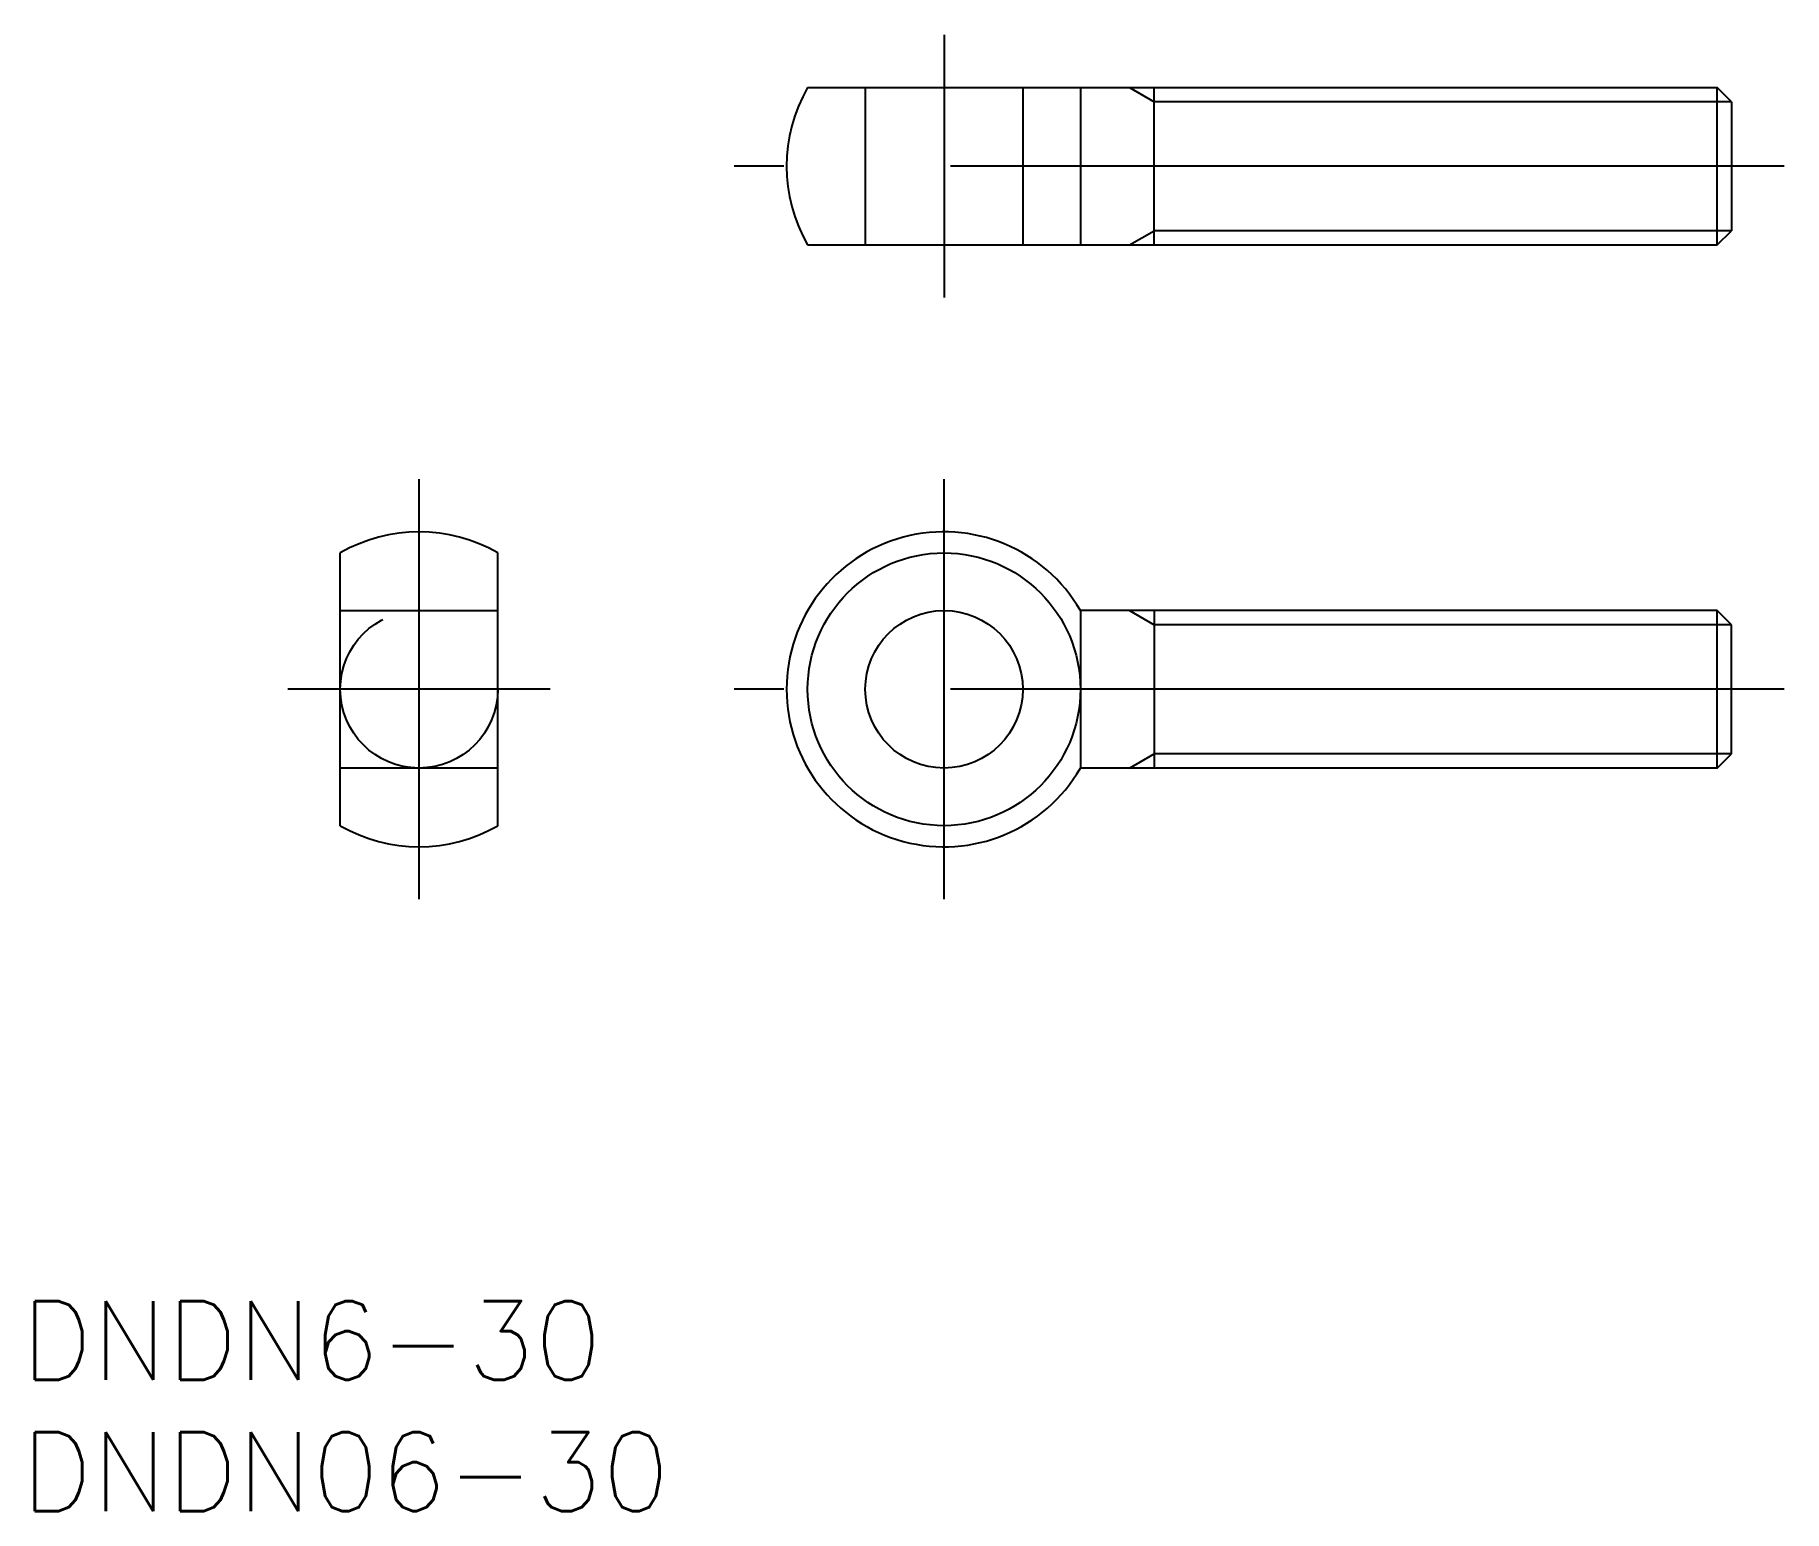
# Model space of a CAD drawing. Extents: x -14.6 to 52, y -31.3 to 24.9.
import ezdxf

# ---------------------------------------------------------------- set-up
doc = ezdxf.new("R2010")
doc.units = 0
doc.linetypes.add('CENTER', pattern=[50.8, 31.75, -6.35, 6.35, -6.35])
doc.linetypes.add('DASHED', pattern=[19.05, 12.7, -6.35])
doc.layers.get('0').update_dxf_attribs({"linetype": 'CONTINUOUS'})
doc.layers.add('CENTER', color=1, linetype='CENTER')
doc.styles.get("Standard").update_dxf_attribs({"font": 'txt.shx', "height": 3, "bigfont": 'bigfont.shx'})

# ---------------------------------------------------------------- blocks, each defined once
blk = doc.blocks.new('*U8')
at = {"color": 7, "linetype": 'CONTINUOUS'}
blk.add_text('DNDN6-30', height=3, dxfattribs=at).set_placement((-15.145, -26.306))
blk = doc.blocks.new('*U9')
at = {"color": 7, "linetype": 'CONTINUOUS'}
blk.add_text('DNDN06-30', height=3, dxfattribs=at).set_placement((-15.145, -31.306))

msp = doc.modelspace()

# ---------------------------------------------------------------- linework, layer by layer
at = {"color": 7, "linetype": 'CONTINUOUS'}
for p, q in [((14.804, 22.929), (49.459, 22.929)), ((25.196, 22.929), (25.196, 16.929)), ((28, 16.929), (28, 22.929)), ((49.459, 16.929), (49.459, 22.929)), ((50, 22.387), (49.459, 22.929)), ((50, 22.387), (50, 17.47)), ((49.459, 16.929), (50, 17.47)), ((14.804, 16.929), (49.459, 16.929)), ((-3, -5.196), (-3, 5.196)), ((3, -5.196), (3, 5.196)), ((49.459, 3), (25.196, 3)), ((25.196, 3), (25.196, -3)), ((28, 3), (28, -3)), ((49.459, -3), (49.459, 3)), ((50, 2.459), (49.459, 3)), ((50, -2.459), (50, 2.459)), ((49.459, -3), (50, -2.459)), ((49.459, -3), (25.196, -3))]:
    msp.add_line(p, q, dxfattribs=at)
at = {"color": 3, "linetype": 'DASHED'}
for p, q in [((17, 22.929), (17, 16.929)), ((23, 22.929), (23, 16.929)), ((-3, 3), (3, 3)), ((3, -3), (-3, -3))]:
    msp.add_line(p, q, dxfattribs=at)
at = {"color": 3, "linetype": 'CONTINUOUS'}
for p, q in [((27.062, 22.929), (28, 22.387)), ((50, 22.387), (28, 22.387)), ((27.062, 16.929), (28, 17.47)), ((50, 17.47), (28, 17.47)), ((27.062, 3), (28, 2.459)), ((50, 2.459), (28, 2.459)), ((27.062, -3), (28, -2.459)), ((50, -2.459), (28, -2.459))]:
    msp.add_line(p, q, dxfattribs=at)
at = {"color": 7, "linetype": 'CONTINUOUS'}
for radius in [5.196, 3]:
    msp.add_circle((20, 0), radius, dxfattribs=at)
at = {"color": 3, "linetype": 'DASHED'}
msp.add_circle((0, 0), 3, dxfattribs=at)
at = {"color": 7, "linetype": 'CONTINUOUS'}
for centre, start, end in [((20, 19.929), 150, 210), ((0, 0), 60, 120), ((20, 0), 30, 330), ((0, 0), 240, 300)]:
    msp.add_arc(centre, 6, start, end, dxfattribs=at)
at = {"layer": 'CENTER', "color": 1, "linetype": 'CENTER'}
for p, q in [((20, 24.929), (20, 14.929)), ((52, 19.929), (12, 19.929)), ((0, -8), (0, 8)), ((20, -8), (20, 8)), ((5, 0), (-5, 0)), ((52, 0), (12, 0))]:
    msp.add_line(p, q, dxfattribs=at)

# ---------------------------------------------------------------- block references
at = {"color": 7, "linetype": 'CONTINUOUS'}
for name in ['*U8', '*U9']:
    msp.add_blockref(name, (0, 0), dxfattribs=at)

doc.saveas('drawing.dxf')
